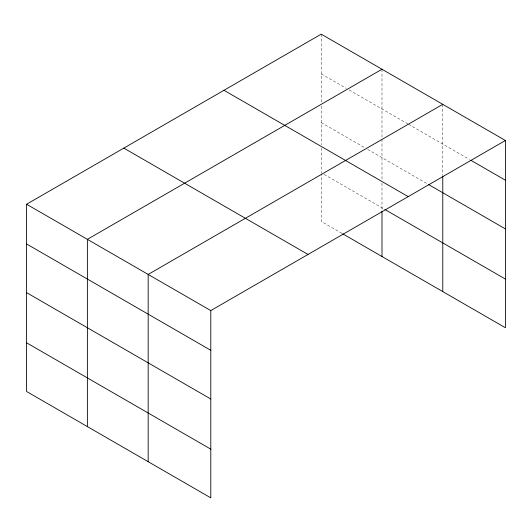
<?xml version="1.0" encoding="UTF-8"?>
<svg xmlns="http://www.w3.org/2000/svg" width="532" height="532" viewBox="0 0 532 532"><rect width="100%" height="100%" fill="white"/><g stroke="black" fill="none" stroke-linecap="round" stroke-linejoin="round"><path stroke-width="0.4" stroke-dasharray="2.66 2" d="M321.208 73.882L346.239 88.332M349.098 89.981L407.738 123.836M408.45 124.249L469.41 159.44M321.208 122.566L364.832 147.75M367.692 149.399L427.761 184.079M324.068 174.376L383.426 208.644M341.95 233.382L321.208 221.412L321.208 173.552M442.777 104.339L442.777 175.42M381.989 69.246L381.989 179.863M381.989 183.148L381.989 210.293M321.208 34.154L321.208 102.762M321.208 106.061L321.208 144.77M321.208 148.056L321.208 172.727"/><path stroke-width="0.8" d="M26.6 204.248L210.792 310.588L210.792 497.846L26.6 391.505L26.6 204.248L321.208 34.154L505.4 140.495L505.4 327.752L342.661 233.801M381.989 69.246L87.381 239.34L87.381 426.598M442.777 104.339L148.169 274.432L148.169 461.69M210.792 310.588L505.4 140.495M470.847 160.272L505.4 180.222M428.473 184.491L505.4 228.906M223.985 90.287L408.177 196.627M384.855 209.468L505.4 279.067M123.823 148.115L308.015 254.456M26.6 243.969L210.792 350.309M26.6 292.653L210.792 399M26.6 342.814L210.792 449.161M442.777 176.245L442.777 291.596M381.989 211.118L381.989 256.504"/></g></svg>
